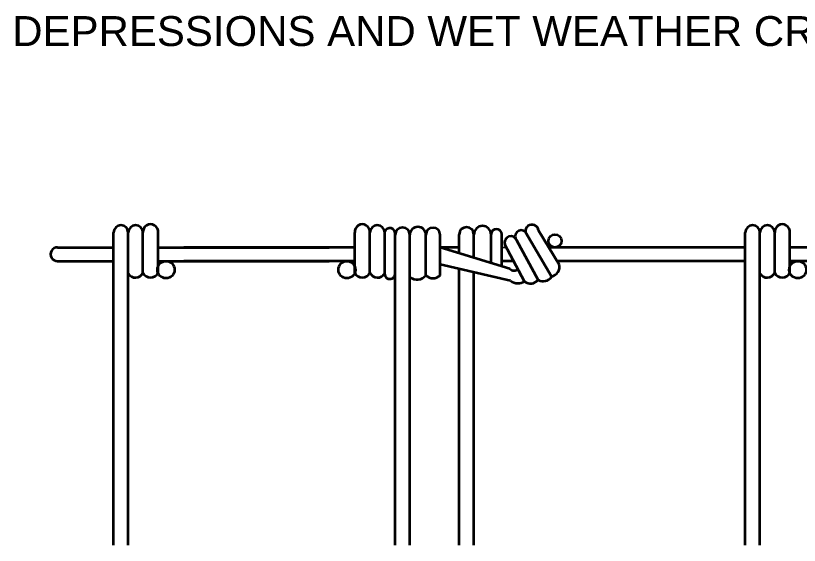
# Model space of a CAD drawing. Extents: x 35.7 to 71, y 36.4 to 58.4.
# Drawn here: x 40.891 to 45.61, y 41.343 to 44.531 of the extents above; entities that cross this region are included whole.
import ezdxf

# ---------------------------------------------------------------- set-up
doc = ezdxf.new("R2010")
doc.units = 0
doc.header["$LTSCALE"] = 0.048
doc.layers.add('1', color=7, linetype='Continuous', lineweight=35)
doc.layers.add('3', color=7, linetype='Continuous', lineweight=13)

msp = doc.modelspace()

# ---------------------------------------------------------------- linework, layer by layer
at = {"layer": '1', "lineweight": 53}
for p, q in [((41.48058, 41.34342), (41.48058, 43.226)), ((41.56925, 41.34342), (41.56925, 43.226)), ((41.658, 42.98442), (41.658, 43.226)), ((41.74975, 42.98442), (41.74975, 43.226)), ((42.93275, 42.98442), (42.93275, 43.226)), ((43.0245, 42.98442), (43.0245, 43.226)), ((43.11317, 42.97983), (43.11317, 43.2285)), ((44.11825, 42.961), (43.96033, 43.229)), ((44.16467, 43.03408), (44.03925, 43.23875)), ((45.28408, 41.34342), (45.28408, 43.226)), ((45.37283, 41.34342), (45.37283, 43.226)), ((45.46158, 42.98442), (45.46158, 43.226)), ((45.55333, 42.98442), (45.55333, 43.226)), ((43.176, 41.34342), (43.176, 43.21192)), ((43.26475, 41.34342), (43.26475, 43.21192)), ((43.3615, 42.96833), (43.3615, 43.21192)), ((43.44742, 42.96833), (43.44742, 43.21192)), ((43.56175, 43.10142), (43.56175, 43.21442)), ((43.65042, 43.07417), (43.65042, 43.21442)), ((43.75375, 43.039), (43.75375, 43.21442)), ((43.81875, 43.02242), (43.81875, 43.21442)), ((44.037, 42.94158), (43.90933, 43.17783)), ((41.14367, 43.1365), (41.48058, 43.1365)), ((41.74975, 43.1365), (42.77817, 43.1365)), ((42.93275, 43.1365), (41.90433, 43.1365)), ((43.86708, 43.00758), (43.44742, 43.1365)), ((43.56175, 43.1365), (43.44742, 43.1365)), ((43.95575, 42.93183), (43.83733, 43.1535)), ((45.28408, 43.1365), (44.10192, 43.1365)), ((46.046, 43.1365), (45.55333, 43.1365)), ((41.14367, 43.05375), (41.48058, 43.05375)), ((41.74975, 43.05375), (42.77817, 43.05375)), ((42.93275, 43.05375), (41.90433, 43.05375)), ((43.87175, 42.93458), (43.44742, 43.03442)), ((43.89058, 43.05375), (43.81875, 43.05375)), ((45.28408, 43.05375), (44.15258, 43.05375)), ((46.046, 43.05375), (45.55333, 43.05375)), ((43.56175, 41.34342), (43.56175, 43.0075)), ((43.65042, 41.34342), (43.65042, 42.98658))]:
    msp.add_line(p, q, dxfattribs=at)
at = {"layer": '1'}
msp.add_line((43.84642, 43.1365), (43.81875, 43.1365), dxfattribs=at)
at = {"layer": '1', "lineweight": 53}
for centre, radius in [((44.13867, 43.17558), 0.03933), ((41.79667, 43.00233), 0.05151), ((42.88575, 43.00233), 0.05151), ((45.60025, 43.00233), 0.05151)]:
    msp.add_circle(centre, radius, dxfattribs=at)
for centre, radius, start, end in [((41.52492, 43.226), 0.04435, 0, 180), ((41.61358, 43.226), 0.04436, 0, 180), ((41.70383, 43.22975), 0.04603, 355.39526, 184.60474), ((42.97858, 43.22975), 0.04603, 355.39526, 184.60474), ((43.06883, 43.226), 0.04436, 0, 180), ((43.99983, 43.23383), 0.03976, 7.03843, 187.03843), ((45.3285, 43.226), 0.04435, 0, 180), ((45.41717, 43.226), 0.04436, 0, 180), ((45.50742, 43.22975), 0.04603, 355.39526, 184.60474), ((43.14458, 43.22017), 0.0325, 345.27293, 165.27293), ((43.22033, 43.21192), 0.04435, 0, 180), ((43.31308, 43.21192), 0.0484, 0, 180), ((43.40442, 43.21192), 0.04294, 0, 180), ((43.60608, 43.21442), 0.04435, 0, 180), ((43.70208, 43.21442), 0.05167, 0, 180), ((43.78625, 43.21442), 0.0325, 0, 180), ((43.93483, 43.20342), 0.03614, 45.05019, 225.05019), ((43.87333, 43.16567), 0.03798, 18.70272, 198.70272), ((41.14308, 43.09517), 0.0414, 89.18842, 270.81158), ((44.10492, 43.02075), 0.06122, 282.57426, 12.57426), ((41.61242, 43.00525), 0.05008, 210.39889, 335.37554), ((41.70383, 43.00492), 0.05025, 204.06118, 335.93882), ((42.97858, 43.00492), 0.05025, 204.06118, 335.93882), ((43.07, 43.00525), 0.05008, 204.62445, 329.6011), ((43.89208, 43.03142), 0.03451, 223.57618, 313.57618), ((45.416, 43.00525), 0.05008, 210.39889, 335.37554), ((45.50742, 43.00492), 0.05025, 204.06118, 335.93882), ((43.14458, 42.97792), 0.03149, 176.48576, 356.48576), ((43.30842, 43.012), 0.06877, 230.57133, 320.57133), ((43.40442, 43.01125), 0.06073, 225, 315), ((43.9915, 42.97733), 0.05786, 231.83926, 321.83926), ((44.06783, 42.99192), 0.05908, 238.48899, 328.48899), ((43.91592, 42.9985), 0.0777, 235.39888, 300.85087)]:
    msp.add_arc(centre, radius, start, end, dxfattribs=at)

# ---------------------------------------------------------------- texts
at = {"layer": '3', "width": 1.05}
msp.add_text('DEPRESSIONS AND WET WEATHER CROSSINGS', height=0.18, dxfattribs=at).set_placement((40.87075, 44.34875))

doc.saveas('drawing.dxf')
